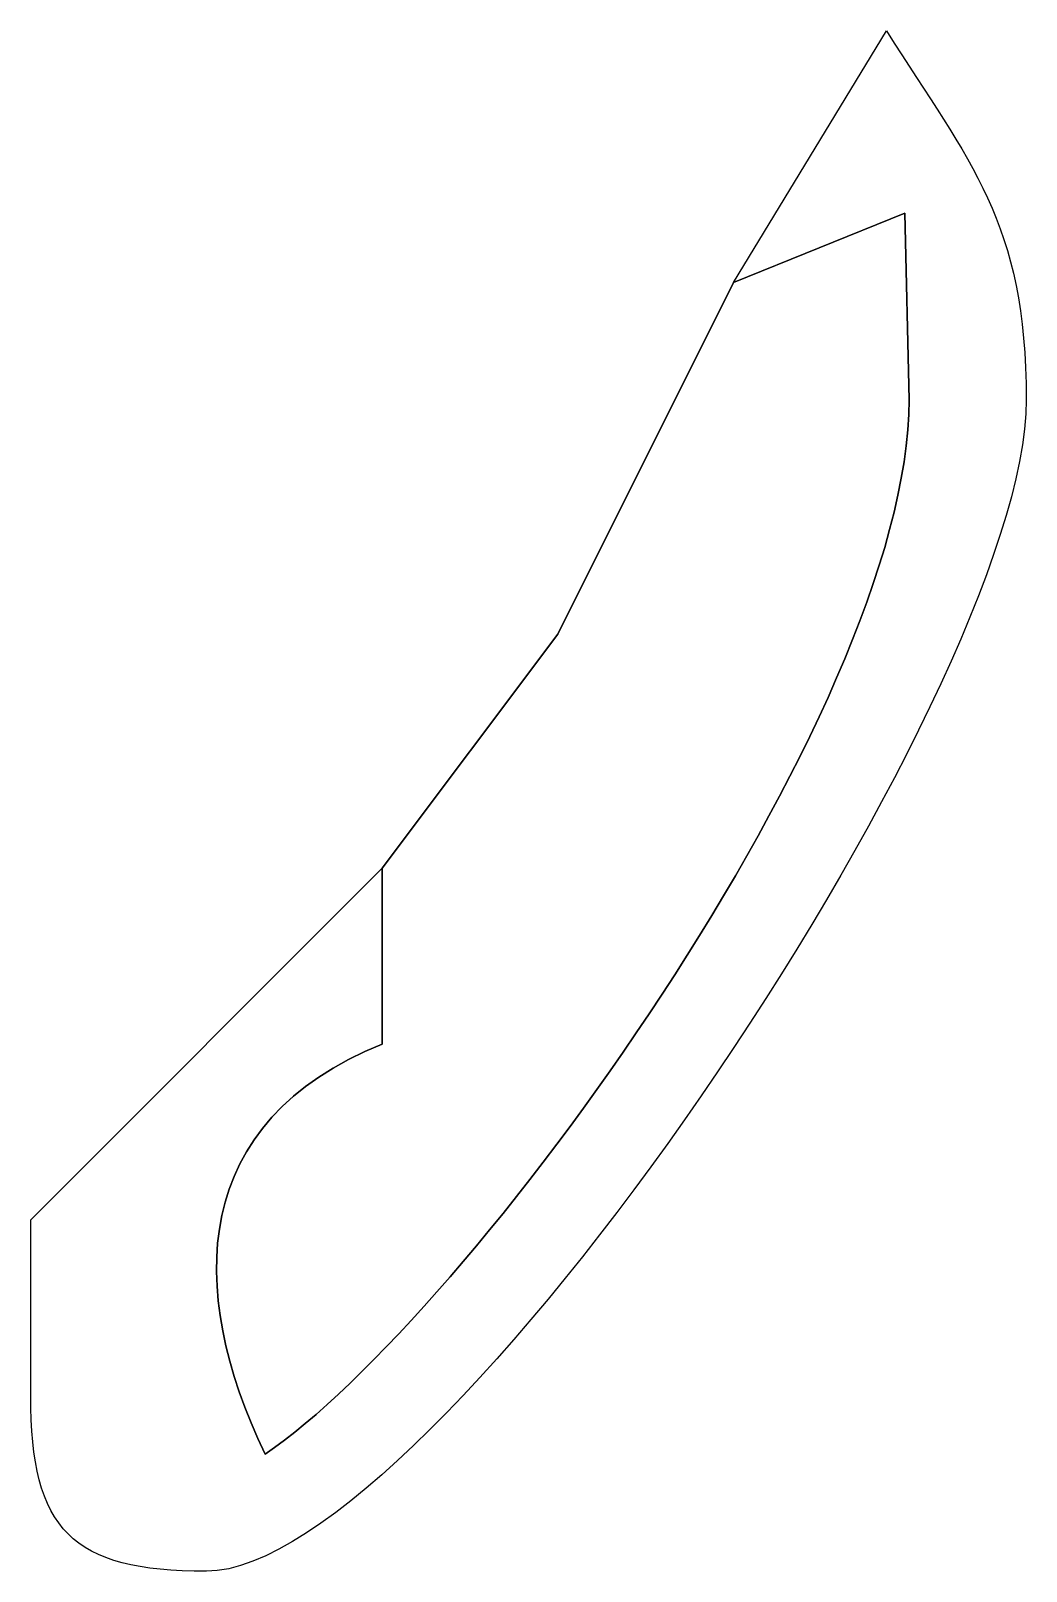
# Model space of a CAD drawing. Header units: centimetres. Extents: x -10 to 8.8, y -13.2 to 14.4.
# Drawn here: x -1.0268 to -0.8336, y 5.8494 to 6.1484 of the extents above; entities that cross this region are included whole.
import ezdxf

# ---------------------------------------------------------------- set-up
doc = ezdxf.new("R2010")
doc.units = ezdxf.units.CM
doc.header["$MEASUREMENT"] = 0
doc.layers.add('Camada 1', color=7, linetype='Continuous')

msp = doc.modelspace()

# ---------------------------------------------------------------- linework, layer by layer
at = {"layer": 'Camada 1', "color": 253}
for points, knots in [([(-0.89043, 6.09951), (-0.89043, 6.09951), (-0.92453, 6.03129), (-0.92453, 6.03129), (-0.92453, 6.03129), (-0.92453, 6.03129), (-0.95863, 5.98581), (-0.95863, 5.98581), (-0.95863, 5.98581), (-0.95863, 5.98581), (-1.02684, 5.91758), (-1.02684, 5.91758), (-1.02684, 5.91758), (-1.02684, 5.91758), (-1.02684, 5.88347), (-1.02684, 5.88347), (-1.02684, 5.88347), (-1.02684, 5.85727), (-1.01893, 5.84936), (-0.99274, 5.84936), (-0.99274, 5.84936), (-0.94883, 5.84936), (-0.83359, 6.01962), (-0.83359, 6.07677), (-0.83359, 6.07677), (-0.83359, 6.11146), (-0.84451, 6.12265), (-0.86072, 6.14839), (-0.86072, 6.14839), (-0.86072, 6.14839), (-0.89043, 6.09951), (-0.89043, 6.09951)], [0, 0, 0, 0, 0.125, 0.125, 0.125, 0.125, 0.25, 0.25, 0.25, 0.25, 0.375, 0.375, 0.375, 0.375, 0.5, 0.5, 0.5, 0.5, 0.625, 0.625, 0.625, 0.625, 0.75, 0.75, 0.75, 0.75, 0.875, 0.875, 0.875, 0.875, 1, 1, 1, 1]), ([(-0.95863, 5.98581), (-0.95863, 5.98581), (-0.92453, 6.03129), (-0.92453, 6.03129), (-0.92453, 6.03129), (-0.92453, 6.03129), (-0.89043, 6.09951), (-0.89043, 6.09951), (-0.89043, 6.09951), (-0.89043, 6.09951), (-0.85714, 6.113), (-0.85714, 6.113), (-0.85714, 6.113), (-0.85714, 6.113), (-0.85632, 6.07677), (-0.85632, 6.07677), (-0.85632, 6.07677), (-0.85632, 6.01587), (-0.94255, 5.8981), (-0.98137, 5.8721), (-0.98137, 5.8721), (-0.99686, 5.9044), (-0.99582, 5.93668), (-0.95863, 5.9517), (-0.95863, 5.9517), (-0.95863, 5.9517), (-0.95863, 5.98581), (-0.95863, 5.98581)], [0, 0, 0, 0, 0.142857, 0.142857, 0.142857, 0.142857, 0.285714, 0.285714, 0.285714, 0.285714, 0.428571, 0.428571, 0.428571, 0.428571, 0.571429, 0.571429, 0.571429, 0.571429, 0.714286, 0.714286, 0.714286, 0.714286, 0.857143, 0.857143, 0.857143, 0.857143, 1, 1, 1, 1])]:
    msp.add_open_spline(points, degree=3, knots=knots, dxfattribs=at)
at = {"layer": 'Camada 1', "color": 251}
msp.add_open_spline([(-0.89043, 6.09951), (-0.89043, 6.09951), (-0.92453, 6.03129), (-0.92453, 6.03129), (-0.92453, 6.03129), (-0.92453, 6.03129), (-0.95863, 5.98581), (-0.95863, 5.98581), (-0.95863, 5.98581), (-0.95863, 5.98581), (-0.95863, 5.9517), (-0.95863, 5.9517), (-0.95863, 5.9517), (-0.99582, 5.93668), (-0.99686, 5.9044), (-0.98137, 5.8721), (-0.98137, 5.8721), (-0.94255, 5.8981), (-0.85632, 6.01587), (-0.85632, 6.07677), (-0.85632, 6.07677), (-0.85632, 6.07677), (-0.85714, 6.113), (-0.85714, 6.113), (-0.85714, 6.113), (-0.85714, 6.113), (-0.89043, 6.09951), (-0.89043, 6.09951)], degree=3, knots=[0, 0, 0, 0, 0.142857, 0.142857, 0.142857, 0.142857, 0.285714, 0.285714, 0.285714, 0.285714, 0.428571, 0.428571, 0.428571, 0.428571, 0.571429, 0.571429, 0.571429, 0.571429, 0.714286, 0.714286, 0.714286, 0.714286, 0.857143, 0.857143, 0.857143, 0.857143, 1, 1, 1, 1], dxfattribs=at)

doc.saveas('drawing.dxf')
